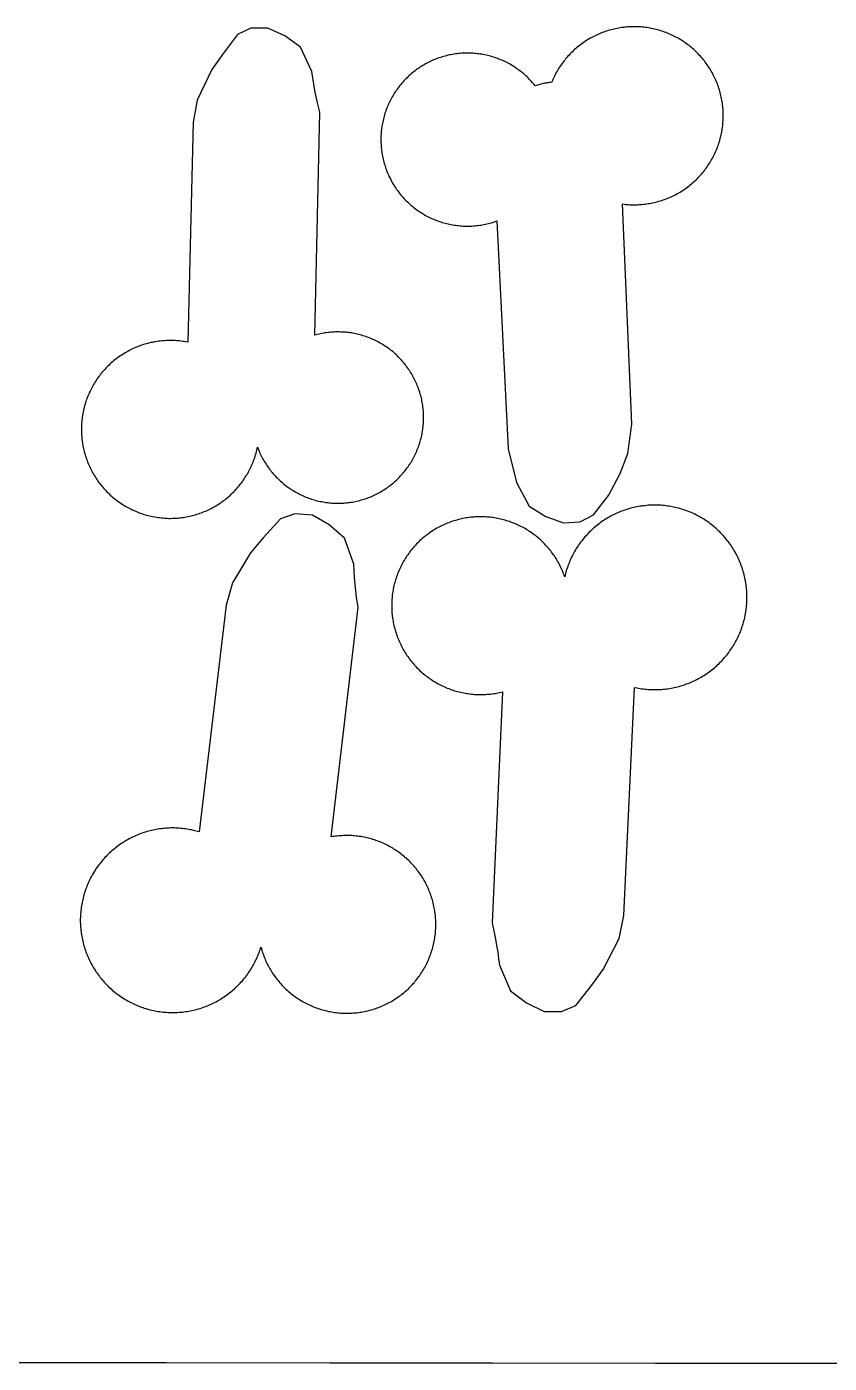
# Model space of a CAD drawing. Extents: x -246 to 246, y -104 to 199.
# Drawn here: x -41.58 to -30, y 159.01 to 178.31 of the extents above; entities that cross this region are included whole.
import ezdxf

# ---------------------------------------------------------------- set-up
doc = ezdxf.new("R2010")
doc.units = 0
doc.layers.add('Add_Red', color=1, linetype='Continuous')
doc.layers.add('Outline_Red', color=1, linetype='Continuous')

msp = doc.modelspace()

# ---------------------------------------------------------------- linework, layer by layer
at = {"layer": 'Add_Red'}
for points in [[(-39.477, 171.213), (-39.455, 171.213), (-39.433, 171.214), (-39.41, 171.216), (-39.388, 171.218), (-39.366, 171.22), (-39.343, 171.223), (-39.321, 171.226), (-39.299, 171.229), (-39.277, 171.233), (-39.255, 171.238), (-39.233, 171.242), (-39.211, 171.247), (-39.189, 171.253), (-39.168, 171.258), (-39.146, 171.265), (-39.125, 171.271), (-39.103, 171.278), (-39.082, 171.285), (-39.061, 171.293), (-39.04, 171.301), (-39.019, 171.309), (-38.999, 171.318), (-38.978, 171.327), (-38.958, 171.336), (-38.938, 171.346), (-38.918, 171.356), (-38.898, 171.367), (-38.878, 171.378), (-38.859, 171.389), (-38.84, 171.4), (-38.821, 171.412), (-38.802, 171.424), (-38.783, 171.437), (-38.765, 171.45), (-38.747, 171.463), (-38.729, 171.476), (-38.711, 171.49), (-38.694, 171.504), (-38.676, 171.519), (-38.659, 171.533), (-38.643, 171.548), (-38.626, 171.564), (-38.61, 171.579), (-38.594, 171.595), (-38.579, 171.611), (-38.563, 171.627), (-38.548, 171.644), (-38.534, 171.661), (-38.519, 171.678), (-38.505, 171.696), (-38.491, 171.713), (-38.478, 171.731), (-38.465, 171.749), (-38.452, 171.768), (-38.439, 171.786), (-38.427, 171.805), (-38.415, 171.824), (-38.403, 171.843), (-38.392, 171.862), (-38.381, 171.882), (-38.371, 171.902), (-38.361, 171.922), (-38.351, 171.942), (-38.341, 171.962), (-38.332, 171.983), (-38.323, 172.003), (-38.315, 172.024), (-38.307, 172.045), (-38.299, 172.066), (-38.292, 172.087), (-38.285, 172.108), (-38.278, 172.13), (-38.272, 172.151), (-38.266, 172.173), (-38.261, 172.195), (-38.256, 172.217), (-38.251, 172.239), (-38.238, 172.204), (-38.229, 172.184), (-38.221, 172.164), (-38.212, 172.144), (-38.202, 172.125), (-38.193, 172.106), (-38.183, 172.086), (-38.173, 172.067), (-38.162, 172.049), (-38.151, 172.03), (-38.14, 172.012), (-38.128, 171.993), (-38.116, 171.975), (-38.104, 171.958), (-38.091, 171.94), (-38.079, 171.923), (-38.065, 171.906), (-38.052, 171.889), (-38.038, 171.872), (-38.024, 171.856), (-38.01, 171.839), (-37.995, 171.824), (-37.98, 171.808), (-37.965, 171.793), (-37.95, 171.777), (-37.934, 171.763), (-37.918, 171.748), (-37.902, 171.734), (-37.886, 171.72), (-37.869, 171.706), (-37.852, 171.692), (-37.835, 171.679), (-37.818, 171.666), (-37.8, 171.654), (-37.782, 171.642), (-37.764, 171.63), (-37.746, 171.618), (-37.728, 171.607), (-37.709, 171.596), (-37.69, 171.585), (-37.671, 171.575), (-37.652, 171.565), (-37.633, 171.555), (-37.613, 171.546), (-37.594, 171.537), (-37.574, 171.529), (-37.554, 171.52), (-37.534, 171.512), (-37.514, 171.505), (-37.493, 171.498), (-37.473, 171.491), (-37.452, 171.484), (-37.432, 171.478), (-37.411, 171.472), (-37.39, 171.467), (-37.369, 171.462), (-37.348, 171.457), (-37.327, 171.453), (-37.305, 171.449), (-37.284, 171.445), (-37.263, 171.442), (-37.241, 171.439), (-37.22, 171.437), (-37.198, 171.435), (-37.177, 171.433), (-37.155, 171.432), (-37.134, 171.431), (-37.112, 171.43), (-37.091, 171.43), (-37.053, 171.431), (-37.032, 171.432), (-37.01, 171.433), (-36.988, 171.434), (-36.967, 171.436), (-36.945, 171.439), (-36.924, 171.441), (-36.903, 171.445), (-36.881, 171.448), (-36.86, 171.452), (-36.839, 171.456), (-36.818, 171.461), (-36.797, 171.466), (-36.776, 171.471), (-36.755, 171.477), (-36.734, 171.483), (-36.714, 171.489), (-36.693, 171.496), (-36.667, 171.505), (-36.647, 171.512), (-36.627, 171.52), (-36.607, 171.529), (-36.587, 171.537), (-36.568, 171.546), (-36.548, 171.555), (-36.529, 171.565), (-36.51, 171.575), (-36.491, 171.585), (-36.472, 171.596), (-36.453, 171.607), (-36.435, 171.618), (-36.417, 171.63), (-36.399, 171.642), (-36.381, 171.654), (-36.363, 171.666), (-36.346, 171.679), (-36.329, 171.692), (-36.312, 171.706), (-36.295, 171.72), (-36.279, 171.734), (-36.263, 171.748), (-36.247, 171.763), (-36.231, 171.777), (-36.216, 171.793), (-36.201, 171.808), (-36.186, 171.824), (-36.171, 171.839), (-36.157, 171.856), (-36.143, 171.872), (-36.129, 171.889), (-36.116, 171.906), (-36.103, 171.923), (-36.09, 171.94), (-36.077, 171.958), (-36.065, 171.975), (-36.053, 171.993), (-36.041, 172.012), (-36.03, 172.03), (-36.019, 172.049), (-36.009, 172.067), (-35.998, 172.086), (-35.988, 172.106), (-35.979, 172.125), (-35.969, 172.144), (-35.96, 172.164), (-35.952, 172.184), (-35.944, 172.204), (-35.936, 172.224), (-35.928, 172.244), (-35.921, 172.264), (-35.914, 172.285), (-35.908, 172.306), (-35.901, 172.326), (-35.896, 172.347), (-35.89, 172.368), (-35.885, 172.389), (-35.881, 172.41), (-35.876, 172.431), (-35.872, 172.452), (-35.869, 172.474), (-35.866, 172.495), (-35.863, 172.516), (-35.86, 172.538), (-35.858, 172.559), (-35.857, 172.581), (-35.855, 172.602), (-35.854, 172.624), (-35.854, 172.646), (-35.853, 172.667), (-35.854, 172.693), (-35.854, 172.715), (-35.855, 172.736), (-35.857, 172.758), (-35.859, 172.779), (-35.861, 172.801), (-35.863, 172.822), (-35.866, 172.844), (-35.869, 172.865), (-35.873, 172.886), (-35.877, 172.907), (-35.881, 172.929), (-35.886, 172.95), (-35.891, 172.971), (-35.897, 172.991), (-35.903, 173.012), (-35.909, 173.033), (-35.921, 173.07), (-35.928, 173.09), (-35.936, 173.111), (-35.944, 173.131), (-35.952, 173.151), (-35.96, 173.17), (-35.969, 173.19), (-35.979, 173.209), (-35.988, 173.229), (-35.998, 173.248), (-36.009, 173.267), (-36.019, 173.286), (-36.03, 173.304), (-36.041, 173.323), (-36.053, 173.341), (-36.065, 173.359), (-36.077, 173.377), (-36.09, 173.394), (-36.103, 173.412), (-36.116, 173.429), (-36.129, 173.446), (-36.143, 173.462), (-36.157, 173.479), (-36.171, 173.495), (-36.186, 173.511), (-36.201, 173.527), (-36.216, 173.542), (-36.231, 173.557), (-36.247, 173.572), (-36.263, 173.587), (-36.279, 173.601), (-36.295, 173.615), (-36.312, 173.629), (-36.329, 173.642), (-36.346, 173.655), (-36.363, 173.668), (-36.381, 173.681), (-36.399, 173.693), (-36.417, 173.705), (-36.435, 173.716), (-36.453, 173.728), (-36.472, 173.739), (-36.491, 173.749), (-36.51, 173.759), (-36.529, 173.769), (-36.548, 173.779), (-36.568, 173.788), (-36.587, 173.797), (-36.607, 173.806), (-36.627, 173.814), (-36.647, 173.822), (-36.667, 173.83), (-36.688, 173.837), (-36.708, 173.844), (-36.729, 173.85), (-36.75, 173.856), (-36.77, 173.862), (-36.791, 173.868), (-36.812, 173.873), (-36.833, 173.877), (-36.855, 173.882), (-36.876, 173.885), (-36.897, 173.889), (-36.918, 173.892), (-36.94, 173.895), (-36.961, 173.897), (-36.983, 173.9), (-37.004, 173.901), (-37.026, 173.903), (-37.047, 173.903), (-37.069, 173.904), (-37.091, 173.904), (-37.126, 173.904), (-37.148, 173.903), (-37.169, 173.902), (-37.191, 173.9), (-37.213, 173.898), (-37.234, 173.896), (-37.255, 173.893), (-37.277, 173.89), (-37.298, 173.887), (-37.319, 173.883), (-37.341, 173.879), (-37.362, 173.874), (-37.383, 173.869), (-37.404, 173.864), (-37.424, 173.858), (-37.352, 177.077), (-37.384, 177.212), (-37.404, 177.302), (-37.422, 177.392), (-37.439, 177.483), (-37.454, 177.574), (-37.467, 177.666), (-37.629, 178.015), (-37.857, 178.18), (-38.104, 178.292), (-38.347, 178.289), (-38.542, 178.202), (-38.757, 177.912), (-38.911, 177.692), (-39.123, 177.252), (-39.181, 176.934), (-39.257, 173.756), (-39.286, 173.761), (-39.308, 173.765), (-39.33, 173.768), (-39.353, 173.771), (-39.375, 173.774), (-39.397, 173.776), (-39.42, 173.778), (-39.442, 173.779), (-39.464, 173.78), (-39.487, 173.78), (-39.509, 173.781), (-39.545, 173.78), (-39.567, 173.779), (-39.59, 173.778), (-39.612, 173.777), (-39.634, 173.775), (-39.657, 173.772), (-39.679, 173.769), (-39.701, 173.766), (-39.723, 173.763), (-39.745, 173.759), (-39.767, 173.754), (-39.789, 173.75), (-39.811, 173.745), (-39.833, 173.739), (-39.854, 173.733), (-39.876, 173.727), (-39.897, 173.721), (-39.919, 173.714), (-39.94, 173.706), (-39.961, 173.699), (-39.982, 173.69), (-40.003, 173.682), (-40.023, 173.673), (-40.044, 173.664), (-40.064, 173.655), (-40.084, 173.645), (-40.104, 173.635), (-40.124, 173.624), (-40.143, 173.613), (-40.163, 173.602), (-40.182, 173.59), (-40.201, 173.578), (-40.22, 173.566), (-40.238, 173.554), (-40.257, 173.541), (-40.275, 173.527), (-40.293, 173.514), (-40.31, 173.5), (-40.328, 173.486), (-40.345, 173.472), (-40.362, 173.457), (-40.378, 173.442), (-40.395, 173.426), (-40.411, 173.411), (-40.427, 173.395), (-40.442, 173.379), (-40.457, 173.362), (-40.472, 173.346), (-40.487, 173.329), (-40.501, 173.312), (-40.516, 173.294), (-40.529, 173.276), (-40.543, 173.259), (-40.556, 173.24), (-40.569, 173.222), (-40.581, 173.203), (-40.593, 173.185), (-40.605, 173.166), (-40.617, 173.146), (-40.628, 173.127), (-40.639, 173.107), (-40.649, 173.087), (-40.659, 173.067), (-40.669, 173.047), (-40.679, 173.027), (-40.688, 173.006), (-40.696, 172.986), (-40.705, 172.965), (-40.713, 172.944), (-40.72, 172.923), (-40.728, 172.902), (-40.735, 172.88), (-40.741, 172.859), (-40.747, 172.837), (-40.753, 172.816), (-40.758, 172.794), (-40.763, 172.772), (-40.768, 172.75), (-40.774, 172.719), (-40.778, 172.697), (-40.781, 172.675), (-40.784, 172.653), (-40.786, 172.631), (-40.788, 172.608), (-40.79, 172.586), (-40.792, 172.564), (-40.793, 172.541), (-40.793, 172.519), (-40.793, 172.496), (-40.793, 172.463), (-40.792, 172.44), (-40.791, 172.418), (-40.789, 172.395), (-40.787, 172.373), (-40.785, 172.351), (-40.782, 172.329), (-40.779, 172.306), (-40.776, 172.284), (-40.772, 172.262), (-40.768, 172.24), (-40.763, 172.218), (-40.758, 172.196), (-40.752, 172.175), (-40.747, 172.153), (-40.74, 172.131), (-40.734, 172.11), (-40.727, 172.089), (-40.72, 172.068), (-40.712, 172.046), (-40.704, 172.026), (-40.696, 172.005), (-40.687, 171.984), (-40.678, 171.964), (-40.668, 171.943), (-40.658, 171.923), (-40.648, 171.903), (-40.638, 171.883), (-40.627, 171.864), (-40.616, 171.844), (-40.604, 171.825), (-40.592, 171.806), (-40.58, 171.787), (-40.567, 171.769), (-40.555, 171.75), (-40.541, 171.732), (-40.528, 171.714), (-40.514, 171.697), (-40.5, 171.679), (-40.486, 171.662), (-40.471, 171.645), (-40.456, 171.629), (-40.441, 171.612), (-40.425, 171.596), (-40.409, 171.58), (-40.393, 171.565), (-40.377, 171.549), (-40.36, 171.534), (-40.343, 171.52), (-40.326, 171.505), (-40.308, 171.491), (-40.291, 171.477), (-40.273, 171.464), (-40.255, 171.451), (-40.236, 171.438), (-40.218, 171.425), (-40.199, 171.413), (-40.18, 171.401), (-40.161, 171.39), (-40.141, 171.379), (-40.122, 171.368), (-40.102, 171.357), (-40.082, 171.347), (-40.062, 171.337), (-40.042, 171.328), (-40.021, 171.319), (-40, 171.31), (-39.98, 171.301), (-39.959, 171.293), (-39.938, 171.286), (-39.916, 171.278), (-39.895, 171.272), (-39.874, 171.265), (-39.852, 171.259), (-39.83, 171.253), (-39.809, 171.248), (-39.787, 171.243), (-39.765, 171.238), (-39.732, 171.232), (-39.71, 171.228), (-39.688, 171.225), (-39.666, 171.222), (-39.643, 171.219), (-39.621, 171.217), (-39.599, 171.215), (-39.576, 171.214), (-39.554, 171.213), (-39.532, 171.212), (-39.509, 171.212), (-39.477, 171.213)], [(-33.592, 171.164), (-33.403, 171.264), (-33.183, 171.544), (-33.015, 171.86), (-32.907, 172.148), (-32.848, 172.572), (-32.982, 175.752), (-32.96, 175.749), (-32.937, 175.747), (-32.915, 175.745), (-32.893, 175.743), (-32.87, 175.742), (-32.848, 175.741), (-32.813, 175.741), (-32.791, 175.741), (-32.768, 175.742), (-32.746, 175.743), (-32.724, 175.744), (-32.701, 175.746), (-32.679, 175.748), (-32.657, 175.75), (-32.634, 175.753), (-32.612, 175.757), (-32.59, 175.76), (-32.568, 175.764), (-32.546, 175.769), (-32.524, 175.774), (-32.502, 175.779), (-32.481, 175.785), (-32.459, 175.791), (-32.437, 175.797), (-32.416, 175.804), (-32.395, 175.811), (-32.374, 175.818), (-32.353, 175.826), (-32.332, 175.834), (-32.311, 175.843), (-32.29, 175.852), (-32.27, 175.861), (-32.25, 175.871), (-32.23, 175.881), (-32.21, 175.891), (-32.19, 175.902), (-32.171, 175.913), (-32.151, 175.924), (-32.132, 175.936), (-32.113, 175.948), (-32.094, 175.961), (-32.076, 175.973), (-32.058, 175.986), (-32.04, 176), (-32.022, 176.013), (-32.004, 176.027), (-31.987, 176.042), (-31.97, 176.056), (-31.953, 176.071), (-31.937, 176.086), (-31.92, 176.102), (-31.904, 176.117), (-31.889, 176.133), (-31.873, 176.15), (-31.858, 176.166), (-31.843, 176.183), (-31.829, 176.2), (-31.814, 176.217), (-31.8, 176.235), (-31.787, 176.253), (-31.773, 176.271), (-31.76, 176.289), (-31.748, 176.308), (-31.735, 176.326), (-31.723, 176.345), (-31.711, 176.364), (-31.7, 176.384), (-31.689, 176.403), (-31.678, 176.423), (-31.668, 176.443), (-31.658, 176.463), (-31.648, 176.483), (-31.639, 176.504), (-31.63, 176.524), (-31.621, 176.545), (-31.613, 176.566), (-31.605, 176.587), (-31.598, 176.608), (-31.591, 176.629), (-31.584, 176.651), (-31.578, 176.672), (-31.572, 176.694), (-31.566, 176.715), (-31.558, 176.75), (-31.553, 176.772), (-31.549, 176.794), (-31.545, 176.817), (-31.542, 176.839), (-31.538, 176.861), (-31.536, 176.883), (-31.533, 176.906), (-31.532, 176.928), (-31.53, 176.95), (-31.529, 176.973), (-31.528, 176.995), (-31.528, 177.026), (-31.528, 177.049), (-31.529, 177.071), (-31.529, 177.094), (-31.531, 177.116), (-31.533, 177.139), (-31.535, 177.161), (-31.537, 177.183), (-31.54, 177.205), (-31.544, 177.228), (-31.547, 177.25), (-31.551, 177.272), (-31.556, 177.294), (-31.561, 177.316), (-31.566, 177.337), (-31.572, 177.359), (-31.578, 177.381), (-31.584, 177.402), (-31.591, 177.424), (-31.598, 177.445), (-31.605, 177.466), (-31.613, 177.487), (-31.621, 177.508), (-31.63, 177.529), (-31.639, 177.549), (-31.648, 177.57), (-31.658, 177.59), (-31.668, 177.61), (-31.678, 177.63), (-31.689, 177.65), (-31.7, 177.669), (-31.711, 177.689), (-31.723, 177.708), (-31.735, 177.727), (-31.748, 177.745), (-31.76, 177.764), (-31.773, 177.782), (-31.787, 177.8), (-31.8, 177.818), (-31.814, 177.836), (-31.829, 177.853), (-31.843, 177.87), (-31.858, 177.887), (-31.873, 177.903), (-31.889, 177.92), (-31.904, 177.936), (-31.92, 177.951), (-31.937, 177.967), (-31.953, 177.982), (-31.97, 177.997), (-31.987, 178.011), (-32.004, 178.026), (-32.022, 178.04), (-32.04, 178.053), (-32.058, 178.067), (-32.076, 178.08), (-32.094, 178.092), (-32.113, 178.105), (-32.132, 178.117), (-32.151, 178.128), (-32.171, 178.14), (-32.19, 178.151), (-32.21, 178.162), (-32.23, 178.172), (-32.25, 178.182), (-32.27, 178.192), (-32.29, 178.201), (-32.311, 178.21), (-32.332, 178.218), (-32.353, 178.227), (-32.374, 178.235), (-32.395, 178.242), (-32.432, 178.254), (-32.453, 178.261), (-32.475, 178.267), (-32.497, 178.272), (-32.518, 178.278), (-32.54, 178.283), (-32.562, 178.287), (-32.584, 178.292), (-32.607, 178.295), (-32.629, 178.299), (-32.651, 178.302), (-32.673, 178.304), (-32.696, 178.307), (-32.718, 178.309), (-32.74, 178.31), (-32.763, 178.311), (-32.785, 178.312), (-32.813, 178.312), (-32.836, 178.312), (-32.858, 178.311), (-32.881, 178.31), (-32.903, 178.309), (-32.925, 178.307), (-32.948, 178.305), (-32.97, 178.302), (-32.992, 178.3), (-33.014, 178.296), (-33.037, 178.293), (-33.059, 178.288), (-33.081, 178.284), (-33.103, 178.279), (-33.124, 178.274), (-33.146, 178.268), (-33.168, 178.262), (-33.189, 178.256), (-33.211, 178.249), (-33.232, 178.242), (-33.253, 178.235), (-33.274, 178.227), (-33.295, 178.218), (-33.316, 178.21), (-33.336, 178.201), (-33.357, 178.192), (-33.377, 178.182), (-33.397, 178.172), (-33.417, 178.162), (-33.437, 178.151), (-33.456, 178.14), (-33.476, 178.128), (-33.495, 178.117), (-33.514, 178.105), (-33.532, 178.092), (-33.551, 178.08), (-33.569, 178.067), (-33.587, 178.053), (-33.605, 178.04), (-33.622, 178.026), (-33.64, 178.011), (-33.657, 177.997), (-33.674, 177.982), (-33.69, 177.967), (-33.706, 177.951), (-33.722, 177.936), (-33.738, 177.92), (-33.754, 177.903), (-33.769, 177.887), (-33.784, 177.87), (-33.798, 177.853), (-33.812, 177.836), (-33.826, 177.818), (-33.84, 177.8), (-33.853, 177.782), (-33.866, 177.764), (-33.879, 177.745), (-33.892, 177.727), (-33.904, 177.708), (-33.915, 177.689), (-33.927, 177.669), (-33.938, 177.65), (-33.949, 177.63), (-33.959, 177.61), (-33.969, 177.59), (-33.979, 177.57), (-33.988, 177.549), (-34.004, 177.511), (-34.022, 177.509), (-34.039, 177.507), (-34.056, 177.504), (-34.074, 177.502), (-34.091, 177.499), (-34.108, 177.495), (-34.125, 177.492), (-34.142, 177.488), (-34.159, 177.484), (-34.176, 177.479), (-34.193, 177.475), (-34.21, 177.47), (-34.242, 177.459), (-34.256, 177.476), (-34.27, 177.493), (-34.284, 177.509), (-34.299, 177.525), (-34.314, 177.541), (-34.329, 177.557), (-34.344, 177.572), (-34.36, 177.587), (-34.376, 177.602), (-34.392, 177.617), (-34.408, 177.631), (-34.425, 177.645), (-34.442, 177.659), (-34.459, 177.672), (-34.477, 177.686), (-34.494, 177.698), (-34.512, 177.711), (-34.53, 177.723), (-34.548, 177.735), (-34.567, 177.747), (-34.586, 177.758), (-34.604, 177.769), (-34.624, 177.779), (-34.643, 177.79), (-34.662, 177.8), (-34.682, 177.809), (-34.702, 177.818), (-34.721, 177.827), (-34.742, 177.836), (-34.762, 177.844), (-34.782, 177.852), (-34.803, 177.859), (-34.823, 177.866), (-34.844, 177.873), (-34.865, 177.879), (-34.886, 177.885), (-34.907, 177.891), (-34.928, 177.896), (-34.949, 177.901), (-34.971, 177.906), (-34.992, 177.91), (-35.013, 177.914), (-35.035, 177.917), (-35.057, 177.92), (-35.078, 177.923), (-35.1, 177.925), (-35.122, 177.927), (-35.143, 177.929), (-35.165, 177.93), (-35.187, 177.931), (-35.22, 177.931), (-35.242, 177.931), (-35.264, 177.93), (-35.286, 177.929), (-35.308, 177.928), (-35.329, 177.926), (-35.351, 177.924), (-35.373, 177.922), (-35.394, 177.919), (-35.416, 177.916), (-35.437, 177.912), (-35.459, 177.908), (-35.48, 177.904), (-35.502, 177.899), (-35.523, 177.894), (-35.544, 177.889), (-35.565, 177.883), (-35.586, 177.877), (-35.607, 177.87), (-35.627, 177.863), (-35.648, 177.856), (-35.668, 177.848), (-35.689, 177.84), (-35.709, 177.832), (-35.729, 177.823), (-35.749, 177.814), (-35.768, 177.805), (-35.788, 177.795), (-35.807, 177.785), (-35.826, 177.774), (-35.845, 177.764), (-35.864, 177.753), (-35.888, 177.738), (-35.906, 177.726), (-35.924, 177.714), (-35.942, 177.702), (-35.96, 177.689), (-35.977, 177.676), (-35.994, 177.663), (-36.011, 177.649), (-36.028, 177.635), (-36.045, 177.621), (-36.061, 177.606), (-36.077, 177.591), (-36.093, 177.576), (-36.108, 177.561), (-36.123, 177.545), (-36.138, 177.529), (-36.153, 177.513), (-36.167, 177.497), (-36.181, 177.48), (-36.195, 177.463), (-36.209, 177.446), (-36.222, 177.429), (-36.235, 177.411), (-36.247, 177.393), (-36.26, 177.375), (-36.272, 177.357), (-36.283, 177.339), (-36.295, 177.32), (-36.306, 177.301), (-36.316, 177.282), (-36.327, 177.263), (-36.336, 177.244), (-36.346, 177.224), (-36.355, 177.204), (-36.364, 177.184), (-36.373, 177.164), (-36.381, 177.144), (-36.389, 177.124), (-36.397, 177.103), (-36.404, 177.083), (-36.411, 177.062), (-36.417, 177.041), (-36.423, 177.02), (-36.429, 176.999), (-36.434, 176.978), (-36.439, 176.957), (-36.444, 176.936), (-36.448, 176.914), (-36.452, 176.893), (-36.456, 176.871), (-36.459, 176.85), (-36.461, 176.828), (-36.464, 176.806), (-36.466, 176.785), (-36.467, 176.763), (-36.469, 176.741), (-36.469, 176.719), (-36.47, 176.682), (-36.47, 176.66), (-36.469, 176.638), (-36.468, 176.616), (-36.467, 176.595), (-36.465, 176.573), (-36.463, 176.551), (-36.461, 176.529), (-36.458, 176.508), (-36.455, 176.486), (-36.451, 176.465), (-36.447, 176.443), (-36.443, 176.422), (-36.438, 176.401), (-36.433, 176.379), (-36.427, 176.358), (-36.422, 176.337), (-36.415, 176.316), (-36.409, 176.296), (-36.402, 176.275), (-36.395, 176.254), (-36.387, 176.234), (-36.379, 176.214), (-36.371, 176.193), (-36.362, 176.173), (-36.353, 176.154), (-36.343, 176.132), (-36.333, 176.113), (-36.323, 176.093), (-36.312, 176.074), (-36.302, 176.055), (-36.291, 176.037), (-36.279, 176.018), (-36.267, 176), (-36.255, 175.981), (-36.243, 175.963), (-36.23, 175.946), (-36.217, 175.928), (-36.204, 175.911), (-36.19, 175.894), (-36.176, 175.877), (-36.162, 175.861), (-36.148, 175.844), (-36.133, 175.828), (-36.118, 175.812), (-36.103, 175.797), (-36.087, 175.782), (-36.071, 175.767), (-36.055, 175.752), (-36.039, 175.737), (-36.022, 175.723), (-36.005, 175.709), (-35.988, 175.696), (-35.971, 175.683), (-35.953, 175.67), (-35.936, 175.657), (-35.918, 175.645), (-35.899, 175.633), (-35.881, 175.621), (-35.862, 175.61), (-35.844, 175.599), (-35.825, 175.588), (-35.805, 175.578), (-35.786, 175.568), (-35.767, 175.558), (-35.747, 175.548), (-35.727, 175.539), (-35.707, 175.531), (-35.687, 175.522), (-35.667, 175.515), (-35.646, 175.507), (-35.626, 175.5), (-35.605, 175.493), (-35.584, 175.486), (-35.563, 175.48), (-35.542, 175.474), (-35.521, 175.469), (-35.5, 175.464), (-35.478, 175.459), (-35.457, 175.455), (-35.436, 175.451), (-35.414, 175.447), (-35.393, 175.444), (-35.371, 175.441), (-35.349, 175.439), (-35.328, 175.437), (-35.306, 175.435), (-35.284, 175.434), (-35.262, 175.433), (-35.22, 175.432), (-35.199, 175.432), (-35.177, 175.433), (-35.155, 175.434), (-35.133, 175.435), (-35.112, 175.437), (-35.09, 175.439), (-35.068, 175.442), (-35.047, 175.444), (-35.025, 175.448), (-35.003, 175.451), (-34.982, 175.455), (-34.961, 175.459), (-34.939, 175.464), (-34.918, 175.469), (-34.897, 175.475), (-34.876, 175.481), (-34.855, 175.487), (-34.834, 175.493), (-34.795, 175.507), (-34.795, 175.507), (-34.632, 172.217), (-34.512, 171.728), (-34.328, 171.39), (-34.089, 171.24), (-33.835, 171.145), (-33.592, 171.164)], [(-36.931, 164.064), (-36.909, 164.065), (-36.886, 164.066), (-36.864, 164.068), (-36.841, 164.07), (-36.819, 164.072), (-36.797, 164.075), (-36.775, 164.078), (-36.753, 164.081), (-36.731, 164.085), (-36.709, 164.089), (-36.687, 164.094), (-36.665, 164.099), (-36.629, 164.108), (-36.607, 164.114), (-36.586, 164.12), (-36.564, 164.127), (-36.543, 164.134), (-36.522, 164.141), (-36.501, 164.149), (-36.48, 164.158), (-36.459, 164.166), (-36.439, 164.175), (-36.418, 164.184), (-36.398, 164.194), (-36.378, 164.204), (-36.358, 164.214), (-36.339, 164.225), (-36.319, 164.236), (-36.3, 164.247), (-36.281, 164.259), (-36.262, 164.271), (-36.243, 164.284), (-36.225, 164.296), (-36.206, 164.309), (-36.188, 164.323), (-36.171, 164.336), (-36.153, 164.35), (-36.136, 164.364), (-36.119, 164.379), (-36.102, 164.394), (-36.085, 164.409), (-36.069, 164.424), (-36.053, 164.44), (-36.038, 164.456), (-36.022, 164.472), (-36.007, 164.489), (-35.992, 164.506), (-35.978, 164.523), (-35.963, 164.54), (-35.949, 164.557), (-35.936, 164.575), (-35.922, 164.593), (-35.909, 164.611), (-35.897, 164.63), (-35.884, 164.649), (-35.872, 164.667), (-35.861, 164.687), (-35.849, 164.706), (-35.838, 164.725), (-35.828, 164.745), (-35.817, 164.765), (-35.807, 164.785), (-35.798, 164.805), (-35.788, 164.826), (-35.779, 164.846), (-35.771, 164.867), (-35.763, 164.888), (-35.755, 164.909), (-35.747, 164.93), (-35.74, 164.951), (-35.733, 164.972), (-35.727, 164.994), (-35.721, 165.015), (-35.715, 165.037), (-35.71, 165.059), (-35.705, 165.081), (-35.701, 165.103), (-35.697, 165.125), (-35.693, 165.147), (-35.69, 165.169), (-35.687, 165.191), (-35.684, 165.214), (-35.682, 165.236), (-35.68, 165.258), (-35.679, 165.281), (-35.678, 165.303), (-35.677, 165.325), (-35.677, 165.348), (-35.678, 165.388), (-35.679, 165.41), (-35.68, 165.433), (-35.682, 165.455), (-35.684, 165.477), (-35.686, 165.5), (-35.689, 165.522), (-35.692, 165.544), (-35.696, 165.566), (-35.7, 165.588), (-35.704, 165.61), (-35.71, 165.636), (-35.715, 165.658), (-35.721, 165.68), (-35.727, 165.702), (-35.733, 165.723), (-35.74, 165.744), (-35.747, 165.766), (-35.755, 165.787), (-35.763, 165.808), (-35.771, 165.829), (-35.779, 165.849), (-35.788, 165.87), (-35.798, 165.89), (-35.807, 165.91), (-35.817, 165.93), (-35.828, 165.95), (-35.838, 165.97), (-35.849, 165.99), (-35.861, 166.009), (-35.872, 166.028), (-35.884, 166.047), (-35.897, 166.066), (-35.909, 166.084), (-35.922, 166.102), (-35.936, 166.12), (-35.949, 166.138), (-35.963, 166.156), (-35.978, 166.173), (-35.992, 166.19), (-36.007, 166.207), (-36.022, 166.223), (-36.038, 166.239), (-36.053, 166.255), (-36.069, 166.271), (-36.085, 166.287), (-36.102, 166.302), (-36.119, 166.316), (-36.136, 166.331), (-36.153, 166.345), (-36.171, 166.359), (-36.188, 166.373), (-36.206, 166.386), (-36.225, 166.399), (-36.243, 166.412), (-36.262, 166.424), (-36.281, 166.436), (-36.3, 166.448), (-36.319, 166.459), (-36.339, 166.47), (-36.358, 166.481), (-36.378, 166.491), (-36.398, 166.501), (-36.418, 166.511), (-36.439, 166.52), (-36.459, 166.529), (-36.48, 166.538), (-36.501, 166.546), (-36.522, 166.554), (-36.543, 166.561), (-36.564, 166.569), (-36.586, 166.575), (-36.607, 166.582), (-36.629, 166.588), (-36.65, 166.593), (-36.672, 166.598), (-36.694, 166.603), (-36.716, 166.608), (-36.738, 166.612), (-36.76, 166.616), (-36.782, 166.619), (-36.804, 166.622), (-36.827, 166.624), (-36.849, 166.626), (-36.871, 166.628), (-36.894, 166.63), (-36.916, 166.631), (-36.939, 166.631), (-36.961, 166.631), (-36.989, 166.631), (-37.012, 166.63), (-37.034, 166.629), (-37.056, 166.628), (-37.079, 166.626), (-37.101, 166.624), (-37.123, 166.621), (-37.145, 166.618), (-37.168, 166.615), (-37.19, 166.611), (-36.8, 169.929), (-36.821, 170.071), (-36.832, 170.166), (-36.842, 170.262), (-36.851, 170.357), (-36.857, 170.453), (-36.862, 170.548), (-36.995, 170.925), (-37.215, 171.118), (-37.459, 171.257), (-37.711, 171.278), (-37.921, 171.207), (-38.171, 170.929), (-38.351, 170.716), (-38.613, 170.282), (-38.704, 169.959), (-39.093, 166.684), (-39.131, 166.694), (-39.154, 166.7), (-39.176, 166.706), (-39.199, 166.711), (-39.222, 166.715), (-39.245, 166.72), (-39.268, 166.723), (-39.291, 166.727), (-39.314, 166.73), (-39.337, 166.733), (-39.36, 166.735), (-39.383, 166.737), (-39.406, 166.738), (-39.43, 166.739), (-39.453, 166.74), (-39.476, 166.74), (-39.504, 166.74), (-39.527, 166.739), (-39.551, 166.738), (-39.574, 166.736), (-39.597, 166.734), (-39.62, 166.732), (-39.643, 166.729), (-39.666, 166.726), (-39.689, 166.723), (-39.712, 166.719), (-39.735, 166.715), (-39.758, 166.71), (-39.781, 166.705), (-39.803, 166.699), (-39.826, 166.693), (-39.848, 166.687), (-39.87, 166.68), (-39.892, 166.673), (-39.914, 166.666), (-39.936, 166.658), (-39.958, 166.65), (-39.98, 166.641), (-40.001, 166.632), (-40.022, 166.623), (-40.044, 166.613), (-40.065, 166.603), (-40.085, 166.593), (-40.106, 166.582), (-40.126, 166.571), (-40.147, 166.559), (-40.167, 166.547), (-40.186, 166.535), (-40.206, 166.522), (-40.225, 166.509), (-40.244, 166.496), (-40.263, 166.483), (-40.282, 166.469), (-40.3, 166.454), (-40.318, 166.44), (-40.336, 166.425), (-40.354, 166.41), (-40.371, 166.394), (-40.388, 166.379), (-40.405, 166.363), (-40.422, 166.346), (-40.438, 166.33), (-40.454, 166.313), (-40.47, 166.295), (-40.485, 166.278), (-40.5, 166.26), (-40.515, 166.242), (-40.529, 166.224), (-40.543, 166.206), (-40.557, 166.187), (-40.57, 166.168), (-40.584, 166.149), (-40.596, 166.129), (-40.609, 166.109), (-40.621, 166.09), (-40.633, 166.07), (-40.644, 166.049), (-40.655, 166.029), (-40.666, 166.008), (-40.676, 165.987), (-40.686, 165.966), (-40.695, 165.945), (-40.705, 165.924), (-40.714, 165.902), (-40.722, 165.88), (-40.73, 165.859), (-40.738, 165.837), (-40.745, 165.815), (-40.752, 165.792), (-40.763, 165.752), (-40.769, 165.73), (-40.775, 165.707), (-40.78, 165.684), (-40.784, 165.662), (-40.789, 165.639), (-40.792, 165.616), (-40.796, 165.593), (-40.799, 165.57), (-40.802, 165.547), (-40.804, 165.523), (-40.806, 165.5), (-40.807, 165.477), (-40.808, 165.454), (-40.809, 165.431), (-40.809, 165.407), (-40.809, 165.381), (-40.808, 165.358), (-40.807, 165.335), (-40.805, 165.312), (-40.804, 165.289), (-40.801, 165.265), (-40.799, 165.242), (-40.795, 165.219), (-40.792, 165.196), (-40.788, 165.173), (-40.784, 165.15), (-40.779, 165.128), (-40.774, 165.105), (-40.769, 165.082), (-40.763, 165.06), (-40.756, 165.037), (-40.75, 165.015), (-40.743, 164.993), (-40.735, 164.971), (-40.728, 164.949), (-40.719, 164.927), (-40.711, 164.906), (-40.702, 164.884), (-40.693, 164.863), (-40.683, 164.842), (-40.673, 164.821), (-40.662, 164.8), (-40.652, 164.779), (-40.64, 164.759), (-40.629, 164.739), (-40.617, 164.719), (-40.605, 164.699), (-40.592, 164.679), (-40.58, 164.66), (-40.566, 164.641), (-40.553, 164.622), (-40.539, 164.603), (-40.525, 164.585), (-40.51, 164.567), (-40.495, 164.549), (-40.48, 164.531), (-40.465, 164.514), (-40.449, 164.497), (-40.433, 164.48), (-40.417, 164.463), (-40.4, 164.447), (-40.383, 164.431), (-40.366, 164.415), (-40.348, 164.4), (-40.331, 164.385), (-40.313, 164.37), (-40.295, 164.356), (-40.276, 164.341), (-40.257, 164.328), (-40.238, 164.314), (-40.219, 164.301), (-40.2, 164.288), (-40.18, 164.276), (-40.16, 164.264), (-40.14, 164.252), (-40.12, 164.24), (-40.099, 164.229), (-40.079, 164.219), (-40.058, 164.208), (-40.037, 164.198), (-40.016, 164.189), (-39.994, 164.18), (-39.973, 164.171), (-39.951, 164.162), (-39.929, 164.154), (-39.908, 164.146), (-39.885, 164.139), (-39.863, 164.132), (-39.821, 164.12), (-39.799, 164.114), (-39.776, 164.109), (-39.753, 164.104), (-39.73, 164.099), (-39.708, 164.095), (-39.685, 164.091), (-39.662, 164.088), (-39.639, 164.085), (-39.615, 164.082), (-39.592, 164.08), (-39.569, 164.078), (-39.546, 164.076), (-39.523, 164.075), (-39.499, 164.075), (-39.476, 164.075), (-39.452, 164.075), (-39.429, 164.075), (-39.406, 164.076), (-39.383, 164.078), (-39.359, 164.08), (-39.336, 164.082), (-39.313, 164.085), (-39.29, 164.088), (-39.267, 164.091), (-39.244, 164.095), (-39.221, 164.099), (-39.199, 164.104), (-39.176, 164.109), (-39.153, 164.114), (-39.131, 164.12), (-39.108, 164.126), (-39.086, 164.133), (-39.064, 164.14), (-39.042, 164.147), (-39.02, 164.155), (-38.998, 164.163), (-38.976, 164.172), (-38.955, 164.181), (-38.934, 164.19), (-38.912, 164.2), (-38.891, 164.21), (-38.871, 164.22), (-38.85, 164.231), (-38.83, 164.242), (-38.809, 164.253), (-38.789, 164.265), (-38.77, 164.277), (-38.75, 164.29), (-38.731, 164.303), (-38.711, 164.316), (-38.692, 164.329), (-38.674, 164.343), (-38.655, 164.357), (-38.637, 164.372), (-38.619, 164.387), (-38.601, 164.402), (-38.584, 164.417), (-38.567, 164.433), (-38.55, 164.449), (-38.533, 164.465), (-38.517, 164.482), (-38.501, 164.499), (-38.485, 164.516), (-38.47, 164.533), (-38.455, 164.551), (-38.44, 164.569), (-38.426, 164.587), (-38.412, 164.606), (-38.398, 164.624), (-38.384, 164.643), (-38.371, 164.662), (-38.358, 164.682), (-38.346, 164.702), (-38.334, 164.721), (-38.322, 164.741), (-38.31, 164.762), (-38.299, 164.782), (-38.289, 164.803), (-38.278, 164.824), (-38.268, 164.845), (-38.258, 164.866), (-38.249, 164.887), (-38.24, 164.909), (-38.232, 164.93), (-38.224, 164.952), (-38.216, 164.974), (-38.209, 164.996), (-38.202, 165.018), (-38.195, 164.994), (-38.189, 164.972), (-38.182, 164.951), (-38.175, 164.93), (-38.167, 164.909), (-38.159, 164.888), (-38.151, 164.867), (-38.143, 164.846), (-38.134, 164.826), (-38.124, 164.805), (-38.115, 164.785), (-38.105, 164.765), (-38.094, 164.745), (-38.084, 164.725), (-38.073, 164.706), (-38.061, 164.687), (-38.05, 164.667), (-38.038, 164.649), (-38.025, 164.63), (-38.012, 164.611), (-37.999, 164.593), (-37.986, 164.575), (-37.972, 164.557), (-37.959, 164.54), (-37.944, 164.523), (-37.93, 164.506), (-37.915, 164.489), (-37.9, 164.472), (-37.884, 164.456), (-37.869, 164.44), (-37.853, 164.424), (-37.836, 164.409), (-37.82, 164.394), (-37.803, 164.379), (-37.786, 164.364), (-37.769, 164.35), (-37.751, 164.336), (-37.733, 164.323), (-37.715, 164.309), (-37.697, 164.296), (-37.679, 164.284), (-37.66, 164.271), (-37.641, 164.259), (-37.622, 164.247), (-37.603, 164.236), (-37.583, 164.225), (-37.564, 164.214), (-37.544, 164.204), (-37.524, 164.194), (-37.503, 164.184), (-37.483, 164.175), (-37.462, 164.166), (-37.442, 164.158), (-37.421, 164.149), (-37.4, 164.141), (-37.379, 164.134), (-37.358, 164.127), (-37.336, 164.12), (-37.315, 164.114), (-37.293, 164.108), (-37.271, 164.102), (-37.25, 164.097), (-37.228, 164.092), (-37.206, 164.088), (-37.184, 164.084), (-37.162, 164.08), (-37.14, 164.077), (-37.117, 164.074), (-37.095, 164.071), (-37.073, 164.069), (-37.05, 164.067), (-37.028, 164.066), (-37.006, 164.065), (-36.983, 164.064), (-36.961, 164.064), (-36.931, 164.064)], [(-33.657, 164.175), (-33.427, 164.47), (-33.262, 164.695), (-33.032, 165.146), (-32.964, 165.475), (-32.809, 168.77), (-32.772, 168.762), (-32.749, 168.758), (-32.726, 168.754), (-32.703, 168.751), (-32.68, 168.748), (-32.657, 168.745), (-32.634, 168.743), (-32.611, 168.741), (-32.587, 168.74), (-32.564, 168.739), (-32.541, 168.738), (-32.518, 168.738), (-32.488, 168.738), (-32.465, 168.739), (-32.441, 168.74), (-32.418, 168.741), (-32.395, 168.743), (-32.372, 168.746), (-32.349, 168.748), (-32.326, 168.752), (-32.303, 168.755), (-32.28, 168.759), (-32.257, 168.763), (-32.234, 168.768), (-32.211, 168.773), (-32.189, 168.779), (-32.166, 168.785), (-32.144, 168.791), (-32.122, 168.798), (-32.1, 168.805), (-32.078, 168.812), (-32.056, 168.82), (-32.034, 168.829), (-32.012, 168.837), (-31.991, 168.846), (-31.97, 168.856), (-31.948, 168.865), (-31.928, 168.875), (-31.907, 168.886), (-31.886, 168.897), (-31.866, 168.908), (-31.846, 168.92), (-31.826, 168.931), (-31.806, 168.944), (-31.786, 168.956), (-31.767, 168.969), (-31.748, 168.983), (-31.729, 168.996), (-31.71, 169.01), (-31.692, 169.024), (-31.674, 169.039), (-31.656, 169.054), (-31.638, 169.069), (-31.621, 169.084), (-31.604, 169.1), (-31.587, 169.116), (-31.571, 169.133), (-31.554, 169.149), (-31.538, 169.166), (-31.523, 169.184), (-31.508, 169.201), (-31.493, 169.219), (-31.478, 169.237), (-31.463, 169.255), (-31.449, 169.274), (-31.436, 169.292), (-31.422, 169.311), (-31.409, 169.331), (-31.396, 169.35), (-31.384, 169.37), (-31.372, 169.39), (-31.36, 169.41), (-31.349, 169.43), (-31.338, 169.451), (-31.327, 169.471), (-31.317, 169.492), (-31.307, 169.513), (-31.297, 169.534), (-31.288, 169.556), (-31.28, 169.577), (-31.271, 169.599), (-31.263, 169.621), (-31.255, 169.643), (-31.248, 169.665), (-31.241, 169.687), (-31.235, 169.709), (-31.229, 169.732), (-31.223, 169.754), (-31.218, 169.777), (-31.209, 169.816), (-31.205, 169.839), (-31.201, 169.862), (-31.198, 169.885), (-31.195, 169.908), (-31.192, 169.931), (-31.19, 169.954), (-31.188, 169.977), (-31.187, 170.001), (-31.186, 170.024), (-31.185, 170.047), (-31.185, 170.07), (-31.185, 170.098), (-31.186, 170.121), (-31.187, 170.145), (-31.188, 170.168), (-31.19, 170.191), (-31.193, 170.214), (-31.195, 170.237), (-31.198, 170.26), (-31.202, 170.283), (-31.206, 170.306), (-31.21, 170.329), (-31.215, 170.352), (-31.22, 170.374), (-31.226, 170.397), (-31.231, 170.42), (-31.238, 170.442), (-31.244, 170.464), (-31.252, 170.486), (-31.259, 170.508), (-31.267, 170.53), (-31.275, 170.552), (-31.284, 170.574), (-31.293, 170.595), (-31.302, 170.616), (-31.312, 170.638), (-31.322, 170.659), (-31.332, 170.679), (-31.343, 170.7), (-31.354, 170.72), (-31.366, 170.741), (-31.378, 170.761), (-31.39, 170.78), (-31.402, 170.8), (-31.415, 170.819), (-31.428, 170.838), (-31.442, 170.857), (-31.456, 170.876), (-31.47, 170.894), (-31.485, 170.912), (-31.5, 170.93), (-31.515, 170.948), (-31.53, 170.965), (-31.546, 170.982), (-31.562, 170.999), (-31.578, 171.016), (-31.595, 171.032), (-31.612, 171.048), (-31.629, 171.064), (-31.647, 171.079), (-31.664, 171.094), (-31.682, 171.109), (-31.701, 171.123), (-31.719, 171.137), (-31.738, 171.151), (-31.757, 171.165), (-31.776, 171.178), (-31.795, 171.19), (-31.815, 171.203), (-31.835, 171.215), (-31.855, 171.227), (-31.875, 171.238), (-31.896, 171.249), (-31.916, 171.26), (-31.937, 171.27), (-31.958, 171.28), (-31.98, 171.29), (-32.001, 171.299), (-32.022, 171.308), (-32.044, 171.316), (-32.066, 171.324), (-32.088, 171.332), (-32.11, 171.339), (-32.132, 171.346), (-32.154, 171.353), (-32.177, 171.359), (-32.199, 171.364), (-32.222, 171.37), (-32.263, 171.379), (-32.286, 171.383), (-32.309, 171.387), (-32.332, 171.39), (-32.355, 171.393), (-32.378, 171.396), (-32.401, 171.398), (-32.425, 171.4), (-32.448, 171.401), (-32.471, 171.402), (-32.494, 171.403), (-32.518, 171.403), (-32.543, 171.403), (-32.566, 171.402), (-32.59, 171.401), (-32.613, 171.4), (-32.636, 171.398), (-32.659, 171.395), (-32.682, 171.393), (-32.705, 171.39), (-32.728, 171.386), (-32.751, 171.382), (-32.774, 171.378), (-32.797, 171.373), (-32.82, 171.368), (-32.842, 171.363), (-32.865, 171.357), (-32.887, 171.351), (-32.909, 171.344), (-32.932, 171.337), (-32.954, 171.33), (-32.976, 171.322), (-32.997, 171.314), (-33.019, 171.305), (-33.04, 171.296), (-33.062, 171.287), (-33.083, 171.277), (-33.104, 171.267), (-33.125, 171.257), (-33.145, 171.246), (-33.166, 171.235), (-33.186, 171.223), (-33.206, 171.211), (-33.226, 171.199), (-33.245, 171.187), (-33.265, 171.174), (-33.284, 171.161), (-33.303, 171.147), (-33.321, 171.133), (-33.34, 171.119), (-33.358, 171.105), (-33.376, 171.09), (-33.394, 171.075), (-33.411, 171.059), (-33.428, 171.043), (-33.445, 171.027), (-33.462, 171.011), (-33.478, 170.994), (-33.494, 170.978), (-33.509, 170.96), (-33.525, 170.943), (-33.54, 170.925), (-33.555, 170.907), (-33.569, 170.889), (-33.583, 170.871), (-33.597, 170.852), (-33.611, 170.833), (-33.624, 170.814), (-33.636, 170.794), (-33.649, 170.775), (-33.661, 170.755), (-33.673, 170.735), (-33.684, 170.714), (-33.695, 170.694), (-33.706, 170.673), (-33.716, 170.652), (-33.726, 170.631), (-33.736, 170.61), (-33.745, 170.589), (-33.754, 170.567), (-33.763, 170.546), (-33.771, 170.524), (-33.778, 170.502), (-33.786, 170.48), (-33.793, 170.458), (-33.799, 170.435), (-33.805, 170.413), (-33.811, 170.391), (-33.817, 170.368), (-33.824, 170.39), (-33.832, 170.411), (-33.84, 170.432), (-33.849, 170.452), (-33.858, 170.473), (-33.867, 170.493), (-33.877, 170.514), (-33.887, 170.534), (-33.897, 170.554), (-33.908, 170.573), (-33.919, 170.593), (-33.93, 170.612), (-33.942, 170.631), (-33.954, 170.65), (-33.966, 170.669), (-33.979, 170.687), (-33.992, 170.705), (-34.005, 170.723), (-34.019, 170.741), (-34.033, 170.759), (-34.047, 170.776), (-34.062, 170.793), (-34.077, 170.81), (-34.092, 170.826), (-34.107, 170.843), (-34.123, 170.859), (-34.139, 170.874), (-34.155, 170.89), (-34.172, 170.905), (-34.188, 170.92), (-34.206, 170.934), (-34.223, 170.948), (-34.24, 170.962), (-34.258, 170.976), (-34.276, 170.989), (-34.294, 171.002), (-34.313, 171.015), (-34.332, 171.027), (-34.35, 171.04), (-34.37, 171.051), (-34.389, 171.063), (-34.408, 171.074), (-34.428, 171.084), (-34.448, 171.095), (-34.468, 171.105), (-34.488, 171.114), (-34.509, 171.124), (-34.529, 171.133), (-34.55, 171.141), (-34.571, 171.149), (-34.592, 171.157), (-34.613, 171.165), (-34.634, 171.172), (-34.655, 171.178), (-34.677, 171.185), (-34.698, 171.191), (-34.72, 171.196), (-34.742, 171.202), (-34.764, 171.207), (-34.786, 171.211), (-34.808, 171.215), (-34.83, 171.219), (-34.852, 171.222), (-34.874, 171.225), (-34.896, 171.228), (-34.919, 171.23), (-34.941, 171.231), (-34.963, 171.233), (-34.986, 171.234), (-35.008, 171.234), (-35.031, 171.235), (-35.062, 171.234), (-35.085, 171.233), (-35.107, 171.232), (-35.129, 171.231), (-35.152, 171.229), (-35.174, 171.227), (-35.196, 171.224), (-35.219, 171.221), (-35.241, 171.217), (-35.263, 171.213), (-35.285, 171.209), (-35.307, 171.205), (-35.328, 171.2), (-35.35, 171.194), (-35.372, 171.188), (-35.393, 171.182), (-35.415, 171.176), (-35.449, 171.165), (-35.47, 171.157), (-35.491, 171.149), (-35.512, 171.141), (-35.532, 171.133), (-35.553, 171.124), (-35.573, 171.114), (-35.593, 171.105), (-35.613, 171.095), (-35.633, 171.084), (-35.653, 171.074), (-35.672, 171.063), (-35.692, 171.051), (-35.711, 171.04), (-35.73, 171.027), (-35.748, 171.015), (-35.767, 171.002), (-35.785, 170.989), (-35.803, 170.976), (-35.821, 170.962), (-35.838, 170.948), (-35.856, 170.934), (-35.873, 170.92), (-35.89, 170.905), (-35.906, 170.89), (-35.922, 170.874), (-35.938, 170.859), (-35.954, 170.843), (-35.969, 170.826), (-35.985, 170.81), (-35.999, 170.793), (-36.014, 170.776), (-36.028, 170.759), (-36.042, 170.741), (-36.056, 170.723), (-36.069, 170.705), (-36.082, 170.687), (-36.095, 170.669), (-36.107, 170.65), (-36.119, 170.631), (-36.131, 170.612), (-36.142, 170.593), (-36.153, 170.573), (-36.164, 170.554), (-36.174, 170.534), (-36.184, 170.514), (-36.194, 170.493), (-36.203, 170.473), (-36.212, 170.452), (-36.221, 170.432), (-36.229, 170.411), (-36.237, 170.39), (-36.244, 170.369), (-36.251, 170.348), (-36.258, 170.326), (-36.265, 170.305), (-36.271, 170.283), (-36.276, 170.261), (-36.281, 170.24), (-36.286, 170.218), (-36.291, 170.196), (-36.295, 170.174), (-36.299, 170.152), (-36.302, 170.13), (-36.305, 170.107), (-36.307, 170.085), (-36.309, 170.063), (-36.311, 170.04), (-36.313, 170.018), (-36.314, 169.996), (-36.314, 169.973), (-36.314, 169.951), (-36.314, 169.909), (-36.313, 169.886), (-36.311, 169.864), (-36.31, 169.842), (-36.308, 169.819), (-36.305, 169.797), (-36.302, 169.775), (-36.299, 169.753), (-36.295, 169.731), (-36.291, 169.709), (-36.287, 169.687), (-36.282, 169.665), (-36.277, 169.643), (-36.271, 169.621), (-36.265, 169.6), (-36.258, 169.576), (-36.251, 169.554), (-36.244, 169.533), (-36.237, 169.512), (-36.229, 169.491), (-36.221, 169.47), (-36.212, 169.449), (-36.203, 169.429), (-36.194, 169.408), (-36.184, 169.388), (-36.174, 169.368), (-36.164, 169.348), (-36.153, 169.329), (-36.142, 169.309), (-36.131, 169.29), (-36.119, 169.271), (-36.107, 169.252), (-36.095, 169.233), (-36.082, 169.215), (-36.069, 169.196), (-36.056, 169.178), (-36.042, 169.161), (-36.028, 169.143), (-36.014, 169.126), (-35.999, 169.109), (-35.985, 169.092), (-35.969, 169.075), (-35.954, 169.059), (-35.938, 169.043), (-35.922, 169.028), (-35.906, 169.012), (-35.89, 168.997), (-35.873, 168.982), (-35.856, 168.968), (-35.838, 168.953), (-35.821, 168.939), (-35.803, 168.926), (-35.785, 168.912), (-35.767, 168.899), (-35.748, 168.887), (-35.73, 168.874), (-35.711, 168.862), (-35.692, 168.851), (-35.672, 168.839), (-35.653, 168.828), (-35.633, 168.818), (-35.613, 168.807), (-35.593, 168.797), (-35.573, 168.788), (-35.553, 168.778), (-35.532, 168.769), (-35.512, 168.761), (-35.491, 168.753), (-35.47, 168.745), (-35.449, 168.737), (-35.427, 168.73), (-35.406, 168.723), (-35.384, 168.717), (-35.363, 168.711), (-35.341, 168.705), (-35.319, 168.7), (-35.298, 168.695), (-35.276, 168.691), (-35.254, 168.687), (-35.231, 168.683), (-35.209, 168.68), (-35.187, 168.677), (-35.165, 168.674), (-35.143, 168.672), (-35.12, 168.67), (-35.098, 168.669), (-35.075, 168.668), (-35.053, 168.667), (-35.031, 168.667), (-35.001, 168.668), (-34.978, 168.668), (-34.956, 168.669), (-34.934, 168.671), (-34.911, 168.673), (-34.889, 168.675), (-34.867, 168.678), (-34.844, 168.681), (-34.822, 168.684), (-34.8, 168.688), (-34.778, 168.692), (-34.756, 168.697), (-34.734, 168.702), (-34.713, 168.707), (-34.865, 165.369), (-34.834, 165.229), (-34.816, 165.135), (-34.8, 165.041), (-34.784, 164.946), (-34.771, 164.852), (-34.759, 164.757), (-34.6, 164.39), (-34.367, 164.214), (-34.114, 164.092), (-33.861, 164.089), (-33.657, 164.175)]]:
    msp.add_lwpolyline(points, dxfattribs=at)
at = {"layer": 'Outline_Red'}
msp.add_lwpolyline([(-67.802, 159.043), (-65.449, 159.041), (-63.096, 159.039), (-60.743, 159.037), (-58.39, 159.035), (-56.037, 159.033), (-53.684, 159.031), (-51.331, 159.029), (-48.978, 159.027), (-46.625, 159.025), (-44.272, 159.023), (-41.919, 159.021), (-39.566, 159.019), (-37.213, 159.017), (-34.86, 159.015), (-32.507, 159.013), (-30.154, 159.011), (-27.801, 159.009)], dxfattribs=at)

doc.saveas('drawing.dxf')
